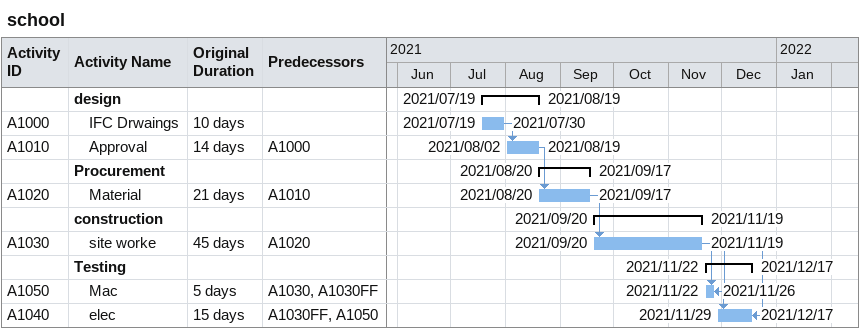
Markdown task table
school

| ID | Level | Task | Original duration | Start | Finish | Predecessors |
|---|---|---|---|---|---|---|
|  | 1 | **design** |  | 2021-07-19 | 2021-08-19 |  |
| A1000 | 2 | IFC Drwaings | 10d | 2021-07-19 | 2021-07-30 |  |
| A1010 | 2 | Approval | 14d | 2021-08-02 | 2021-08-19 | A1000 |
|  | 1 | **Procurement** |  | 2021-08-20 | 2021-09-17 |  |
| A1020 | 2 | Material | 21d | 2021-08-20 | 2021-09-17 | A1010 |
|  | 1 | **construction** |  | 2021-09-20 | 2021-11-19 |  |
| A1030 | 2 | site worke | 45d | 2021-09-20 | 2021-11-19 | A1020 |
|  | 1 | **Testing** |  | 2021-11-22 | 2021-12-17 |  |
| A1050 | 2 | Mac | 5d | 2021-11-22 | 2021-11-26 | A1030, A1030FF |
| A1040 | 2 | elec | 15d | 2021-11-29 | 2021-12-17 | A1030FF, A1050 |
